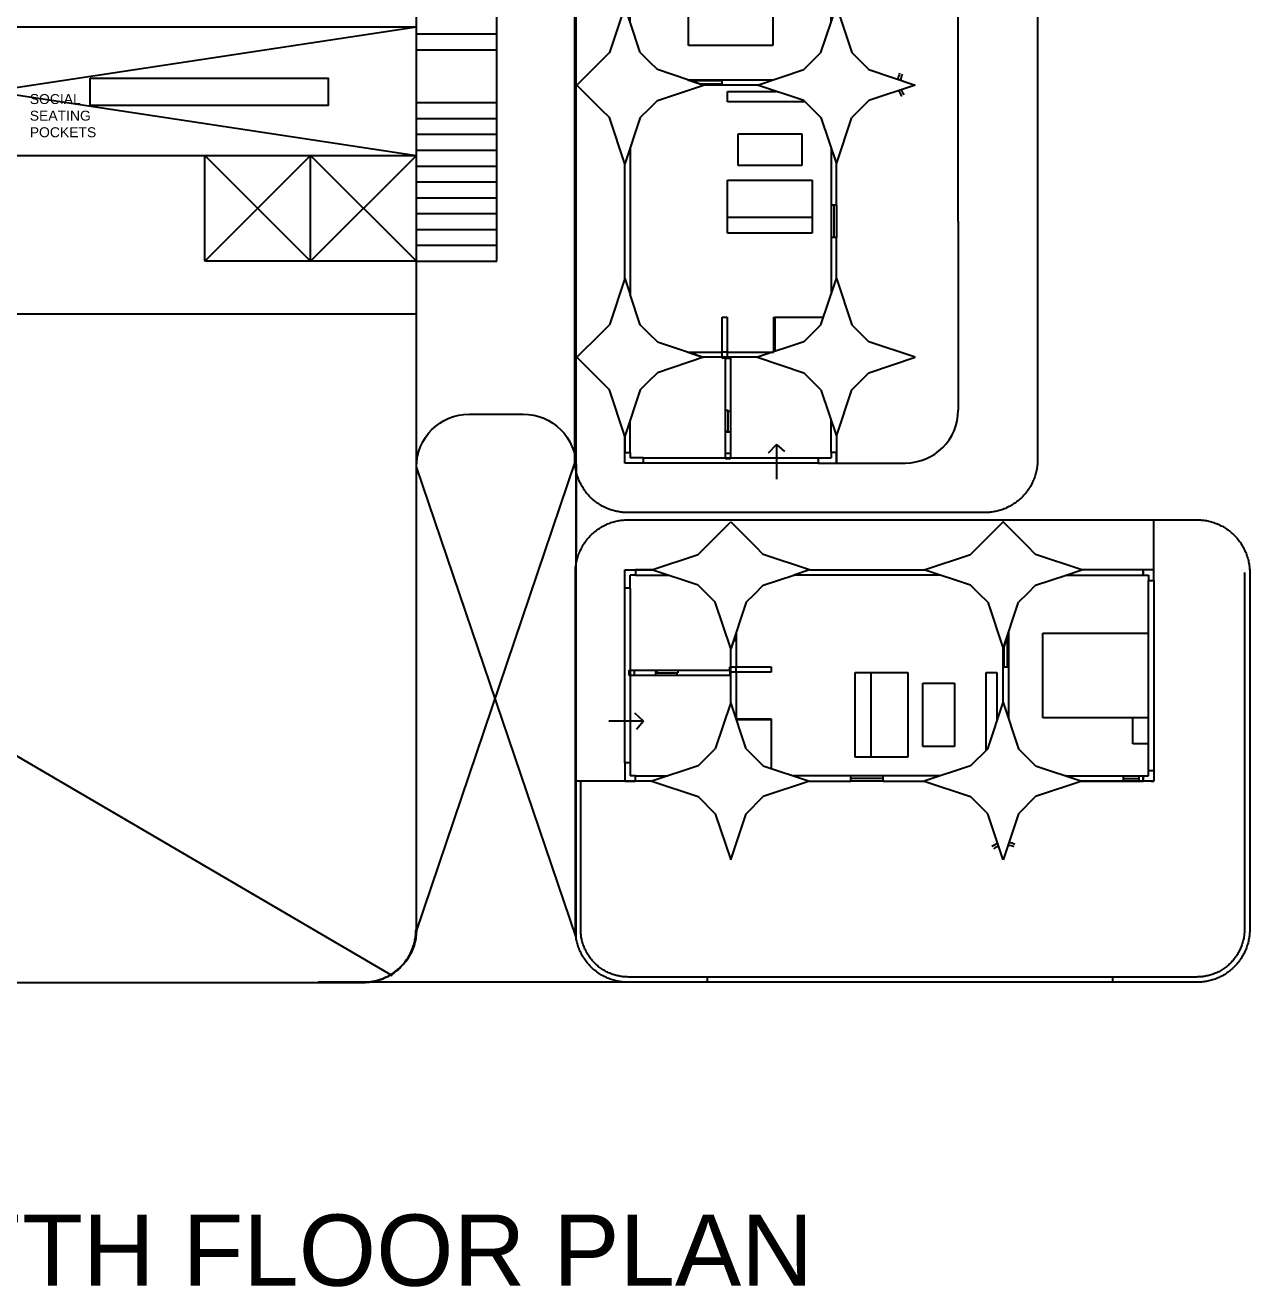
# Model space of a CAD drawing. Header units: metres. Extents: x -79796 to 428529, y -36333 to 94467.
# Drawn here: x 65612 to 88764, y -20671 to 3196 of the extents above; entities that cross this region are included whole.
import ezdxf

# ---------------------------------------------------------------- set-up
doc = ezdxf.new("R2010")
doc.units = ezdxf.units.M
for name, color, linetype, true_color in [('Make2D$Visible$ClippingPlaneIntersections$columns', 1, 'Continuous', 0xff0000), ('Make2D$Visible$ClippingPlaneIntersections$glasses', 4, 'Continuous', 0x00ffff), ('Make2D$Visible$Curves$balconies', 2, 'Continuous', 0xffff00), ('Make2D$Visible$Curves$floors', 3, 'Continuous', 0x00ff00), ('Make2D$Visible$Curves$glasses', 4, 'Continuous', 0x00ffff), ('slabs', 5, 'Continuous', 0x0000ff)]:
    doc.layers.add(name, color=color, linetype=linetype, true_color=true_color)
doc.layers.add('Make2D$Visible$ClippingPlaneIntersections$Default', color=7, linetype='Continuous')
doc.layers.add('Make2D$Visible$Curves$Default', color=7, linetype='Continuous')
doc.styles.add('Default', font='arial.ttf')

# ---------------------------------------------------------------- blocks, each defined once
blk = doc.blocks.new('1B2P-flat-2-flat-1')
at = {"color": 0, "linetype": 'ByBlock', "lineweight": -2}
for p, q in [((953416, 1572562), (954718, 1572562)), ((955718, 1567137), (955718, 1571562)), ((955718, 1567137), (955718, 1563562)), ((953416, 1562562), (954718, 1562562))]:
    blk.add_line(p, q, dxfattribs=at)
at = {"color": 0, "linetype": 'Continuous', "lineweight": -2}
for q in [(952125, 1562750), (952282, 1562255), (952436, 1562783)]:
    blk.add_line((952282, 1562912), q, dxfattribs=at)
at = {"color": 0, "linetype": 'ByBlock', "lineweight": -2}
for centre, start, end in [((954718, 1571562), 0, 90), ((954718, 1563562), 270, 0)]:
    blk.add_arc(centre, 1000, start, end, dxfattribs=at)
at = {"layer": 'Make2D$Visible$ClippingPlaneIntersections$columns'}
for p, q in [((949416, 1571202), (949124, 1570327)), ((949516, 1570902), (949416, 1571202)), ((953124, 1570327), (953416, 1571202)), ((953416, 1571202), (953707, 1570327)), ((949707, 1570327), (949516, 1570902)), ((948963, 1570165), (948509, 1569712)), ((949124, 1570327), (948963, 1570165)), ((949707, 1570327), (949869, 1570165)), ((949869, 1570165), (950031, 1570004)), ((953124, 1570327), (952801, 1570004)), ((953707, 1570327), (954031, 1570004)), ((950905, 1569712), (950031, 1570004)), ((951926, 1569712), (952801, 1570004)), ((954031, 1570004), (954905, 1569712)), ((948509, 1569712), (948963, 1569259)), ((950031, 1569420), (950905, 1569712)), ((952801, 1569420), (951926, 1569712)), ((954905, 1569712), (954031, 1569420)), ((948963, 1569259), (949124, 1569097)), ((949869, 1569259), (949707, 1569097)), ((950031, 1569420), (949869, 1569259)), ((952801, 1569420), (953124, 1569097)), ((954031, 1569420), (953707, 1569097)), ((949416, 1568222), (949124, 1569097)), ((949707, 1569097), (949416, 1568222)), ((953124, 1569097), (953416, 1568222)), ((953416, 1568222), (953707, 1569097)), ((949416, 1566052), (949124, 1565177)), ((953124, 1565177), (953416, 1566052)), ((953416, 1566052), (953707, 1565177)), ((949707, 1565177), (949516, 1565752)), ((948963, 1565015), (949124, 1565177)), ((949869, 1565015), (949707, 1565177)), ((952801, 1564854), (953124, 1565177)), ((954031, 1564854), (953707, 1565177)), ((948509, 1564562), (948963, 1565015)), ((950031, 1564854), (949869, 1565015)), ((950031, 1564854), (950905, 1564562)), ((952801, 1564854), (951926, 1564562)), ((954905, 1564562), (954031, 1564854)), ((948963, 1564109), (948509, 1564562)), ((950905, 1564562), (950031, 1564270)), ((951926, 1564562), (952801, 1564270)), ((954031, 1564270), (954905, 1564562)), ((949869, 1564109), (950031, 1564270)), ((953124, 1563947), (952801, 1564270)), ((953707, 1563947), (954031, 1564270)), ((949124, 1563947), (948963, 1564109)), ((949707, 1563947), (949869, 1564109)), ((949416, 1563072), (949124, 1563947)), ((949707, 1563947), (949416, 1563072)), ((953124, 1563947), (953416, 1563072)), ((953416, 1563072), (953707, 1563947))]:
    blk.add_line(p, q, dxfattribs=at)
at = {"layer": 'Make2D$Visible$ClippingPlaneIntersections$Default'}
for p, q in [((949415, 1572562), (949415, 1572362)), ((949616, 1572562), (949415, 1572562)), ((949616, 1572562), (953216, 1572562)), ((949616, 1572462), (949616, 1572562)), ((953216, 1572562), (953416, 1572562)), ((953216, 1572562), (953216, 1572462)), ((953416, 1572562), (953416, 1572362)), ((949415, 1572362), (949416, 1571201)), ((949516, 1572362), (949415, 1572362)), ((949415, 1572362), (949516, 1572362)), ((949516, 1572462), (949616, 1572462)), ((949516, 1572362), (949516, 1572462)), ((949516, 1570902), (949516, 1572362)), ((953216, 1572462), (949616, 1572462)), ((953316, 1572462), (953216, 1572462)), ((953316, 1572362), (953316, 1572462)), ((953416, 1572362), (953316, 1572362)), ((949516, 1570902), (949416, 1571201)), ((950605, 1569812), (952226, 1569812)), ((951926, 1569712), (950905, 1569712)), ((949516, 1568522), (949516, 1565752)), ((949416, 1568222), (949416, 1568222)), ((949416, 1566052), (949416, 1568222)), ((949416, 1566052), (949516, 1565752)), ((951253, 1565323), (951353, 1565323)), ((951253, 1564662), (951253, 1565323)), ((951353, 1565323), (951353, 1564662)), ((952233, 1565323), (952253, 1565323)), ((952233, 1564664), (952233, 1565323)), ((952253, 1565323), (952253, 1564671)), ((950605, 1564662), (951253, 1564662)), ((951926, 1564562), (950905, 1564562)), ((951353, 1564662), (951253, 1564662)), ((951316, 1562643), (951316, 1564543)), ((951316, 1564543), (951416, 1564543)), ((951353, 1564662), (952226, 1564662)), ((951416, 1564543), (951416, 1562643)), ((949516, 1563372), (949416, 1563072)), ((949516, 1562762), (949516, 1563372)), ((953316, 1562762), (953316, 1563372)), ((949416, 1563072), (949416, 1562762)), ((953416, 1563072), (953416, 1562762)), ((949416, 1562762), (949516, 1562762)), ((949416, 1562562), (949416, 1562762)), ((949762, 1562562), (949416, 1562562)), ((949516, 1562762), (949516, 1562662)), ((949762, 1562662), (949516, 1562662)), ((949762, 1562662), (949762, 1562562)), ((949762, 1562662), (953069, 1562662)), ((953069, 1562562), (949762, 1562562)), ((951416, 1562643), (951316, 1562643)), ((953069, 1562662), (953315, 1562662)), ((953069, 1562662), (953069, 1562562)), ((953069, 1562562), (953416, 1562562)), ((953315, 1562762), (953315, 1562662)), ((953416, 1562762), (953315, 1562762)), ((953416, 1562562), (953416, 1562762))]:
    blk.add_line(p, q, dxfattribs=at)
for centre, radius, start, end in [((995706, 1707272), 144670, 251.83543, 251.96286), ((995702, 1702109), 144656, 251.83538, 251.96287)]:
    blk.add_arc(centre, radius, start, end, dxfattribs=at)
at = {"layer": 'Make2D$Visible$ClippingPlaneIntersections$glasses'}
for p, q in [((953315, 1572281), (953315, 1572362)), ((953315, 1572362), (953416, 1572362)), ((953416, 1572362), (953416, 1572281)), ((953416, 1572281), (953315, 1572281)), ((953316, 1571982), (953316, 1572281)), ((953366, 1571982), (953366, 1572281)), ((953315, 1571982), (953416, 1571982)), ((953315, 1570902), (953315, 1571982)), ((953416, 1571982), (953416, 1571201)), ((953315, 1570902), (953416, 1571201)), ((953316, 1568522), (953316, 1567443)), ((953416, 1567443), (953416, 1568222)), ((953416, 1567443), (953316, 1567443)), ((953316, 1567443), (953316, 1566831)), ((953366, 1567443), (953366, 1566831)), ((953416, 1566831), (953316, 1566831)), ((953316, 1566831), (953316, 1565752)), ((953416, 1566052), (953416, 1566831))]:
    blk.add_line(p, q, dxfattribs=at)
at = {"layer": 'Make2D$Visible$Curves$balconies'}
for p, q in [((953416, 1572512), (953416, 1572562)), ((953416, 1572211), (953416, 1572362)), ((953416, 1571202), (953416, 1572211))]:
    blk.add_line(p, q, dxfattribs=at)
for radius, start, end in [(450, 156.3179, 171.6025), (400, 156.3179, 172.8729), (450, 198.9528, 214.5793), (400, 199.0174, 214.5793)]:
    blk.add_arc((955023, 1569755), radius, start, end, dxfattribs=at)
at = {"layer": 'Make2D$Visible$Curves$Default'}
for p, q in [((950616, 1570462), (950616, 1572462)), ((952216, 1572462), (952216, 1570462)), ((952709, 1572462), (952709, 1572167)), ((952709, 1572167), (952216, 1572167)), ((952216, 1570462), (950616, 1570462)), ((950753, 1569793), (950663, 1569793)), ((950753, 1569793), (950753, 1569812)), ((951253, 1569793), (950753, 1569793)), ((951253, 1569731), (950854, 1569731)), ((951253, 1569712), (951253, 1569812)), ((951359, 1569593), (952159, 1569593)), ((951359, 1569393), (951359, 1569593)), ((952159, 1569593), (952284, 1569593)), ((952829, 1569393), (951359, 1569393)), ((951559, 1568793), (952159, 1568793)), ((951559, 1568193), (951559, 1568793)), ((952159, 1568793), (952759, 1568793)), ((952759, 1568793), (952759, 1568193)), ((949516, 1568522), (949516, 1568522)), ((949416, 1568222), (949416, 1568222)), ((952759, 1568193), (951559, 1568193)), ((951359, 1567912), (952159, 1567912)), ((951359, 1567212), (951359, 1567912)), ((952159, 1567912), (952959, 1567912)), ((952959, 1567912), (952959, 1567212)), ((951359, 1567212), (952159, 1567212)), ((951359, 1566912), (951359, 1567212)), ((952159, 1567212), (952959, 1567212)), ((952959, 1567212), (952959, 1566912)), ((952959, 1566912), (951359, 1566912)), ((949416, 1566052), (949416, 1566052)), ((952253, 1565323), (953173, 1565323)), ((950753, 1564614), (950753, 1564662)), ((951253, 1564562), (951253, 1564662)), ((951253, 1564547), (951253, 1564562)), ((951253, 1564544), (951253, 1564547)), ((951253, 1564543), (951253, 1564544)), ((951253, 1564543), (951253, 1564543)), ((951316, 1564543), (951254, 1564543)), ((951353, 1564662), (951353, 1564543)), ((951316, 1563562), (951366, 1563562)), ((951366, 1563162), (951366, 1563562)), ((951366, 1563543), (951416, 1563543)), ((949416, 1563072), (949416, 1563072)), ((951316, 1563162), (951366, 1563162)), ((951416, 1563143), (951316, 1563143)), ((951366, 1563143), (951366, 1563162)), ((951416, 1562743), (951316, 1562743))]:
    blk.add_line(p, q, dxfattribs=at)
at = {"layer": 'Make2D$Visible$Curves$Default', "extrusion": (0, 0, -1)}
blk.add_arc((-951254, 1564546), 3.74, 260.1223, 280.933, dxfattribs=at)
at = {"layer": 'Make2D$Visible$Curves$floors'}
for p, q in [((953416, 1572362), (953416, 1571201)), ((953416, 1567443), (953416, 1566831)), ((949416, 1562562), (949416, 1563072)), ((953416, 1563072), (953416, 1562562))]:
    blk.add_line(p, q, dxfattribs=at)
at = {"layer": 'Make2D$Visible$Curves$glasses'}
for p, q in [((953416, 1571201), (953416, 1571201)), ((953315, 1570902), (953315, 1570900))]:
    blk.add_line(p, q, dxfattribs=at)
blk = doc.blocks.new('SLAB 1 B 2P-flat-2-flat-1')
at = {"layer": 'slabs'}
for points in [[(948470, 1572512), (948470, 1572534), (948471, 1572557), (948472, 1572579), (948474, 1572602), (948476, 1572625), (948479, 1572648), (948482, 1572671), (948486, 1572694), (948491, 1572717), (948496, 1572740), (948502, 1572764), (948508, 1572787), (948515, 1572810), (948523, 1572834), (948531, 1572857), (948540, 1572880), (948549, 1572903), (948559, 1572926), (948570, 1572949), (948581, 1572971), (948593, 1572994), (948606, 1573016), (948619, 1573038), (948633, 1573059), (948647, 1573080), (948662, 1573101), (948677, 1573122), (948693, 1573142), (948710, 1573162), (948727, 1573182), (948744, 1573201), (948763, 1573219), (948781, 1573237), (948800, 1573255), (948819, 1573272), (948839, 1573288), (948860, 1573304), (948880, 1573320), (948901, 1573335), (948922, 1573349), (948944, 1573363), (948966, 1573376), (948988, 1573388), (949010, 1573400), (949033, 1573412), (949056, 1573422), (949079, 1573432), (949102, 1573442), (949125, 1573451), (949148, 1573459), (949171, 1573466), (949194, 1573473), (949218, 1573480), (949241, 1573486), (949264, 1573491), (949288, 1573495), (949311, 1573499), (949334, 1573503), (949357, 1573506), (949380, 1573508), (949402, 1573510), (949425, 1573511), (949447, 1573512), (949470, 1573512)], [(949470, 1573512), (956220, 1573512)], [(956220, 1573512), (956242, 1573512), (956264, 1573511), (956287, 1573510), (956309, 1573508), (956332, 1573506), (956355, 1573503), (956378, 1573499), (956402, 1573495), (956425, 1573491), (956448, 1573486), (956471, 1573480), (956495, 1573473), (956518, 1573466), (956541, 1573459), (956565, 1573451), (956588, 1573442), (956611, 1573432), (956634, 1573422), (956656, 1573412), (956679, 1573400), (956701, 1573388), (956723, 1573376), (956745, 1573363), (956767, 1573349), (956788, 1573335), (956809, 1573320), (956830, 1573304), (956850, 1573288), (956870, 1573272), (956889, 1573255), (956908, 1573237), (956927, 1573219), (956945, 1573201), (956962, 1573182), (956979, 1573162), (956996, 1573142), (957012, 1573122), (957027, 1573101), (957042, 1573080), (957057, 1573059), (957070, 1573038), (957083, 1573016), (957096, 1572994), (957108, 1572971), (957119, 1572949), (957130, 1572926), (957140, 1572903), (957149, 1572880), (957158, 1572857), (957166, 1572834), (957174, 1572810), (957181, 1572787), (957187, 1572764), (957193, 1572740), (957198, 1572717), (957203, 1572694), (957207, 1572671), (957210, 1572648), (957213, 1572625), (957216, 1572602), (957217, 1572579), (957219, 1572557), (957219, 1572534), (957220, 1572512)], [(948470, 1561762), (948470, 1572512)], [(957220, 1572512), (957220, 1561762)], [(949470, 1560762), (949447, 1560762), (949425, 1560763), (949402, 1560764), (949380, 1560766), (949357, 1560768), (949334, 1560771), (949311, 1560775), (949288, 1560779), (949264, 1560783), (949241, 1560789), (949218, 1560794), (949194, 1560801), (949171, 1560808), (949148, 1560815), (949125, 1560823), (949102, 1560832), (949079, 1560842), (949056, 1560852), (949033, 1560862), (949010, 1560874), (948988, 1560886), (948966, 1560898), (948944, 1560911), (948922, 1560925), (948901, 1560939), (948880, 1560954), (948860, 1560970), (948839, 1560986), (948819, 1561002), (948800, 1561019), (948781, 1561037), (948763, 1561055), (948744, 1561073), (948727, 1561092), (948710, 1561112), (948693, 1561132), (948677, 1561152), (948662, 1561173), (948647, 1561194), (948633, 1561215), (948619, 1561236), (948606, 1561258), (948593, 1561280), (948581, 1561303), (948570, 1561325), (948559, 1561348), (948549, 1561371), (948540, 1561394), (948531, 1561417), (948523, 1561440), (948515, 1561464), (948508, 1561487), (948502, 1561510), (948496, 1561534), (948491, 1561557), (948486, 1561580), (948482, 1561603), (948479, 1561626), (948476, 1561649), (948474, 1561672), (948472, 1561695), (948471, 1561717), (948470, 1561740), (948470, 1561762)], [(957220, 1561762), (957219, 1561740), (957219, 1561717), (957217, 1561695), (957216, 1561672), (957213, 1561649), (957210, 1561626), (957207, 1561603), (957203, 1561580), (957198, 1561557), (957193, 1561534), (957187, 1561510), (957181, 1561487), (957174, 1561464), (957166, 1561440), (957158, 1561417), (957149, 1561394), (957140, 1561371), (957130, 1561348), (957119, 1561325), (957108, 1561303), (957096, 1561280), (957083, 1561258), (957070, 1561236), (957057, 1561215), (957042, 1561194), (957027, 1561173), (957012, 1561152), (956996, 1561132), (956979, 1561112), (956962, 1561092), (956945, 1561073), (956927, 1561055), (956908, 1561037), (956889, 1561019), (956870, 1561002), (956850, 1560986), (956830, 1560970), (956809, 1560954), (956788, 1560939), (956767, 1560925), (956745, 1560911), (956723, 1560898), (956701, 1560886), (956679, 1560874), (956656, 1560862), (956634, 1560852), (956611, 1560842), (956588, 1560832), (956565, 1560823), (956541, 1560815), (956518, 1560808), (956495, 1560801), (956471, 1560794), (956448, 1560789), (956425, 1560783), (956402, 1560779), (956378, 1560775), (956355, 1560771), (956332, 1560768), (956309, 1560766), (956287, 1560764), (956264, 1560763), (956242, 1560762), (956220, 1560762)], [(956220, 1560762), (949470, 1560762)]]:
    blk.add_lwpolyline(points, dxfattribs=at)
blk = doc.blocks.new('1B2P-flat-3-flat-2')
at = {"color": 0, "linetype": 'Continuous', "lineweight": -2}
for q in [(1562750, -952125), (1562255, -952282), (1562783, -952436)]:
    blk.add_line((1562912, -952282), q, dxfattribs=at)
at = {"layer": 'Make2D$Visible$ClippingPlaneIntersections$columns'}
for p, q in [((1564109, -948963), (1564562, -948509)), ((1564562, -948509), (1565015, -948963)), ((1569712, -948509), (1569259, -948963)), ((1570165, -948963), (1569712, -948509)), ((1563072, -949416), (1563947, -949124)), ((1563947, -949124), (1564109, -948963)), ((1565015, -948963), (1565177, -949124)), ((1566052, -949416), (1565177, -949124)), ((1568222, -949416), (1569097, -949124)), ((1569259, -948963), (1569097, -949124)), ((1570327, -949124), (1570165, -948963)), ((1571202, -949416), (1570327, -949124)), ((1563947, -949707), (1563072, -949416)), ((1565177, -949707), (1565752, -949516)), ((1569097, -949707), (1568222, -949416)), ((1570327, -949707), (1570902, -949516)), ((1570902, -949516), (1571202, -949416)), ((1563947, -949707), (1564109, -949869)), ((1564109, -949869), (1564270, -950031)), ((1564854, -950031), (1565015, -949869)), ((1565015, -949869), (1565177, -949707)), ((1569259, -949869), (1569097, -949707)), ((1569420, -950031), (1569259, -949869)), ((1570165, -949869), (1570004, -950031)), ((1570327, -949707), (1570165, -949869)), ((1564562, -950905), (1564270, -950031)), ((1564854, -950031), (1564562, -950905)), ((1569420, -950031), (1569712, -950905)), ((1569712, -950905), (1570004, -950031)), ((1564562, -951926), (1564270, -952801)), ((1564854, -952801), (1564562, -951926)), ((1569420, -952801), (1569712, -951926)), ((1569712, -951926), (1570004, -952801)), ((1563947, -953124), (1564270, -952801)), ((1564854, -952801), (1565177, -953124)), ((1569420, -952801), (1569097, -953124)), ((1570327, -953124), (1570004, -952801)), ((1563947, -953124), (1563072, -953416)), ((1565177, -953124), (1566052, -953416)), ((1569097, -953124), (1568222, -953416)), ((1570327, -953124), (1571202, -953416)), ((1563072, -953416), (1563947, -953707)), ((1566052, -953416), (1565177, -953707)), ((1568222, -953416), (1569097, -953707)), ((1571202, -953416), (1570327, -953707)), ((1563947, -953707), (1564270, -954031)), ((1564854, -954031), (1565177, -953707)), ((1569420, -954031), (1569097, -953707)), ((1570327, -953707), (1570004, -954031)), ((1564270, -954031), (1564562, -954905)), ((1564562, -954905), (1564854, -954031)), ((1569712, -954905), (1569420, -954031)), ((1570004, -954031), (1569712, -954905))]:
    blk.add_line(p, q, dxfattribs=at)
at = {"layer": 'Make2D$Visible$ClippingPlaneIntersections$Default'}
for p, q in [((1562562, -949416), (1562762, -949416)), ((1562562, -949762), (1562562, -949416)), ((1562662, -949762), (1562662, -949516)), ((1562762, -949516), (1562662, -949516)), ((1562762, -949416), (1562762, -949516)), ((1563072, -949416), (1562762, -949416)), ((1562762, -949516), (1563372, -949516)), ((1563372, -949516), (1563072, -949416)), ((1566052, -949416), (1565752, -949516)), ((1568522, -949516), (1565752, -949516)), ((1566052, -949416), (1568222, -949416)), ((1568222, -949416), (1568222, -949416)), ((1570902, -949516), (1571201, -949416)), ((1570902, -949516), (1572362, -949516)), ((1572362, -949415), (1571201, -949416)), ((1572362, -949516), (1572362, -949415)), ((1572362, -949415), (1572362, -949516)), ((1572562, -949415), (1572362, -949415)), ((1572362, -949516), (1572462, -949516)), ((1572462, -949516), (1572462, -949616)), ((1572462, -953216), (1572462, -949616)), ((1572462, -949616), (1572562, -949616)), ((1572562, -949616), (1572562, -949415)), ((1572562, -949616), (1572562, -953216)), ((1562662, -949762), (1562562, -949762)), ((1562562, -953069), (1562562, -949762)), ((1562662, -949762), (1562662, -953069)), ((1564662, -950605), (1564662, -951253)), ((1569812, -950605), (1569812, -952226)), ((1564562, -951926), (1564562, -950905)), ((1569712, -951926), (1569712, -950905)), ((1564662, -951253), (1565323, -951253)), ((1564662, -951353), (1564662, -951253)), ((1565323, -951253), (1565323, -951353)), ((1562643, -951316), (1564543, -951316)), ((1562643, -951416), (1562643, -951316)), ((1564543, -951416), (1562643, -951416)), ((1564543, -951316), (1564543, -951416)), ((1564662, -951353), (1564662, -952226)), ((1565323, -951353), (1564662, -951353)), ((1564664, -952233), (1565323, -952233)), ((1565323, -952253), (1564671, -952253)), ((1565323, -952233), (1565323, -952253)), ((1562562, -953069), (1562562, -953416)), ((1562662, -953069), (1562562, -953069)), ((1562662, -953069), (1562662, -953315)), ((1572462, -953316), (1572462, -953216)), ((1572562, -953216), (1572462, -953216)), ((1572562, -953216), (1572562, -953416)), ((1562562, -953416), (1562762, -953416)), ((1562762, -953315), (1562662, -953315)), ((1562762, -953416), (1562762, -953315)), ((1562762, -953316), (1563372, -953316)), ((1563072, -953416), (1562762, -953416)), ((1572362, -953316), (1572462, -953316)), ((1572362, -953416), (1572362, -953316)), ((1572562, -953416), (1572362, -953416))]:
    blk.add_line(p, q, dxfattribs=at)
for centre, radius, start, end in [((1702109, -995702), 144656, 161.83538, 161.96287), ((1707272, -995706), 144670, 161.83543, 161.96286)]:
    blk.add_arc(centre, radius, start, end, dxfattribs=at)
at = {"layer": 'Make2D$Visible$ClippingPlaneIntersections$glasses'}
for p, q in [((1566831, -953316), (1565752, -953316)), ((1566052, -953416), (1566831, -953416)), ((1566831, -953416), (1566831, -953316)), ((1567443, -953316), (1566831, -953316)), ((1567443, -953366), (1566831, -953366)), ((1567443, -953416), (1567443, -953316)), ((1568522, -953316), (1567443, -953316)), ((1567443, -953416), (1568222, -953416)), ((1570902, -953315), (1571982, -953315)), ((1570902, -953315), (1571201, -953416)), ((1571982, -953416), (1571201, -953416)), ((1571982, -953315), (1571982, -953416)), ((1571982, -953316), (1572281, -953316)), ((1571982, -953366), (1572281, -953366)), ((1572281, -953416), (1572281, -953315)), ((1572281, -953315), (1572362, -953315)), ((1572362, -953416), (1572281, -953416)), ((1572362, -953315), (1572362, -953416))]:
    blk.add_line(p, q, dxfattribs=at)
at = {"layer": 'Make2D$Visible$Curves$balconies'}
for p, q in [((1571202, -953416), (1572211, -953416)), ((1572211, -953416), (1572362, -953416)), ((1572512, -953416), (1572562, -953416))]:
    blk.add_line(p, q, dxfattribs=at)
for radius, start, end in [(450, 108.9528, 124.5793), (400, 109.0174, 124.5793), (400, 66.3179, 82.8729), (450, 66.3179, 81.6025)]:
    blk.add_arc((1569755, -955023), radius, start, end, dxfattribs=at)
at = {"layer": 'Make2D$Visible$Curves$Default'}
for p, q in [((1563072, -949416), (1563072, -949416)), ((1566052, -949416), (1566052, -949416)), ((1568222, -949416), (1568222, -949416)), ((1568522, -949516), (1568522, -949516)), ((1564614, -950753), (1564662, -950753)), ((1569793, -950753), (1569793, -950663)), ((1569793, -951253), (1569793, -950753)), ((1569793, -950753), (1569812, -950753)), ((1570462, -950616), (1572462, -950616)), ((1570462, -952216), (1570462, -950616)), ((1569731, -951253), (1569731, -950854)), ((1564543, -951253), (1564543, -951253)), ((1564543, -951253), (1564544, -951253)), ((1564543, -951316), (1564543, -951254)), ((1564544, -951253), (1564547, -951253)), ((1564547, -951253), (1564562, -951253)), ((1564562, -951253), (1564662, -951253)), ((1569712, -951253), (1569812, -951253)), ((1562743, -951416), (1562743, -951316)), ((1563143, -951416), (1563143, -951316)), ((1563143, -951366), (1563162, -951366)), ((1563162, -951316), (1563162, -951366)), ((1563162, -951366), (1563562, -951366)), ((1563543, -951366), (1563543, -951416)), ((1563562, -951316), (1563562, -951366)), ((1564662, -951353), (1564543, -951353)), ((1566912, -951359), (1567212, -951359)), ((1566912, -952959), (1566912, -951359)), ((1567212, -951359), (1567912, -951359)), ((1567212, -951359), (1567212, -952159)), ((1567912, -951359), (1567912, -952159)), ((1569393, -951359), (1569593, -951359)), ((1569393, -952829), (1569393, -951359)), ((1569593, -951359), (1569593, -952159)), ((1568193, -951559), (1568793, -951559)), ((1568193, -952759), (1568193, -951559)), ((1568793, -951559), (1568793, -952159)), ((1565323, -952253), (1565323, -953173)), ((1567212, -952159), (1567212, -952959)), ((1567912, -952159), (1567912, -952959)), ((1568793, -952159), (1568793, -952759)), ((1569593, -952159), (1569593, -952284)), ((1572462, -952216), (1570462, -952216)), ((1572167, -952709), (1572167, -952216)), ((1572462, -952709), (1572167, -952709)), ((1567212, -952959), (1566912, -952959)), ((1567912, -952959), (1567212, -952959)), ((1568793, -952759), (1568193, -952759))]:
    blk.add_line(p, q, dxfattribs=at)
at = {"layer": 'Make2D$Visible$Curves$Default', "extrusion": (0, 0, -1)}
blk.add_arc((-1564546, -951254), 3.74, 350.1223, 10.933, dxfattribs=at)
at = {"layer": 'Make2D$Visible$Curves$floors'}
for p, q in [((1562562, -949416), (1563072, -949416)), ((1563072, -953416), (1562562, -953416)), ((1567443, -953416), (1566831, -953416)), ((1572362, -953416), (1571201, -953416))]:
    blk.add_line(p, q, dxfattribs=at)
at = {"layer": 'Make2D$Visible$Curves$glasses'}
for p, q in [((1570902, -953315), (1570900, -953315)), ((1571201, -953416), (1571201, -953416))]:
    blk.add_line(p, q, dxfattribs=at)
blk = doc.blocks.new('SLAB 1 B 2P-flat-3-flat-2')
at = {"color": 0, "linetype": 'ByBlock', "lineweight": -2}
for p, q in [((1571699, -949415), (1571699, -948470)), ((1561699, -953416), (1560762, -953416)), ((1563250, -957120), (1563250, -957220)), ((1570919, -957120), (1570919, -957220))]:
    blk.add_line(p, q, dxfattribs=at)
at = {"layer": 'slabs'}
for points in [[(1560762, -949470), (1560762, -949447), (1560763, -949425), (1560764, -949402), (1560766, -949380), (1560768, -949357), (1560771, -949334), (1560775, -949311), (1560779, -949288), (1560783, -949264), (1560789, -949241), (1560794, -949218), (1560801, -949194), (1560808, -949171), (1560815, -949148), (1560823, -949125), (1560832, -949102), (1560842, -949079), (1560852, -949056), (1560862, -949033), (1560874, -949010), (1560886, -948988), (1560898, -948966), (1560911, -948944), (1560925, -948922), (1560939, -948901), (1560954, -948880), (1560970, -948860), (1560986, -948839), (1561002, -948819), (1561019, -948800), (1561037, -948781), (1561055, -948763), (1561073, -948744), (1561092, -948727), (1561112, -948710), (1561132, -948693), (1561152, -948677), (1561173, -948662), (1561194, -948647), (1561215, -948633), (1561236, -948619), (1561258, -948606), (1561280, -948593), (1561303, -948581), (1561325, -948570), (1561348, -948559), (1561371, -948549), (1561394, -948540), (1561417, -948531), (1561440, -948523), (1561464, -948515), (1561487, -948508), (1561510, -948502), (1561534, -948496), (1561557, -948491), (1561580, -948486), (1561603, -948482), (1561626, -948479), (1561649, -948476), (1561672, -948474), (1561695, -948472), (1561717, -948471), (1561740, -948470), (1561762, -948470)], [(1561762, -948470), (1572512, -948470)], [(1572512, -948470), (1572534, -948470), (1572557, -948471), (1572579, -948472), (1572602, -948474), (1572625, -948476), (1572648, -948479), (1572671, -948482), (1572694, -948486), (1572717, -948491), (1572740, -948496), (1572764, -948502), (1572787, -948508), (1572810, -948515), (1572834, -948523), (1572857, -948531), (1572880, -948540), (1572903, -948549), (1572926, -948559), (1572949, -948570), (1572971, -948581), (1572994, -948593), (1573016, -948606), (1573038, -948619), (1573059, -948633), (1573080, -948647), (1573101, -948662), (1573122, -948677), (1573142, -948693), (1573162, -948710), (1573182, -948727), (1573201, -948744), (1573219, -948763), (1573237, -948781), (1573255, -948800), (1573272, -948819), (1573288, -948839), (1573304, -948860), (1573320, -948880), (1573335, -948901), (1573349, -948922), (1573363, -948944), (1573376, -948966), (1573388, -948988), (1573400, -949010), (1573412, -949033), (1573422, -949056), (1573432, -949079), (1573442, -949102), (1573451, -949125), (1573459, -949148), (1573466, -949171), (1573473, -949194), (1573480, -949218), (1573486, -949241), (1573491, -949264), (1573495, -949288), (1573499, -949311), (1573503, -949334), (1573506, -949357), (1573508, -949380), (1573510, -949402), (1573511, -949425), (1573512, -949447), (1573512, -949470)], [(1560762, -956220), (1560762, -949470)], [(1573412, -949470), (1573412, -956220)], [(1573512, -949470), (1573512, -956220)], [(1560862, -956220), (1560862, -953416)], [(1561762, -957220), (1561740, -957219), (1561717, -957219), (1561695, -957217), (1561672, -957216), (1561649, -957213), (1561626, -957210), (1561603, -957207), (1561580, -957203), (1561557, -957198), (1561534, -957193), (1561510, -957187), (1561487, -957181), (1561464, -957174), (1561440, -957166), (1561417, -957158), (1561394, -957149), (1561371, -957140), (1561348, -957130), (1561325, -957119), (1561303, -957108), (1561280, -957096), (1561258, -957083), (1561236, -957070), (1561215, -957057), (1561194, -957042), (1561173, -957027), (1561152, -957012), (1561132, -956996), (1561112, -956979), (1561092, -956962), (1561073, -956945), (1561055, -956927), (1561037, -956908), (1561019, -956889), (1561002, -956870), (1560986, -956850), (1560970, -956830), (1560954, -956809), (1560939, -956788), (1560925, -956767), (1560911, -956745), (1560898, -956723), (1560886, -956701), (1560874, -956679), (1560862, -956656), (1560852, -956634), (1560842, -956611), (1560832, -956588), (1560823, -956565), (1560815, -956541), (1560808, -956518), (1560801, -956495), (1560794, -956471), (1560789, -956448), (1560783, -956425), (1560779, -956402), (1560775, -956378), (1560771, -956355), (1560768, -956332), (1560766, -956309), (1560764, -956287), (1560763, -956264), (1560762, -956242), (1560762, -956220)], [(1561763, -957120), (1561742, -957119), (1561722, -957119), (1561702, -957118), (1561681, -957116), (1561661, -957114), (1561640, -957111), (1561619, -957108), (1561598, -957105), (1561577, -957100), (1561556, -957096), (1561535, -957091), (1561514, -957085), (1561493, -957079), (1561472, -957072), (1561452, -957064), (1561431, -957056), (1561410, -957048), (1561389, -957039), (1561369, -957029), (1561349, -957019), (1561329, -957008), (1561309, -956997), (1561289, -956985), (1561270, -956973), (1561250, -956960), (1561232, -956947), (1561213, -956933), (1561195, -956918), (1561177, -956903), (1561159, -956888), (1561142, -956872), (1561126, -956856), (1561109, -956839), (1561094, -956822), (1561078, -956805), (1561063, -956787), (1561049, -956769), (1561035, -956750), (1561022, -956731), (1561009, -956712), (1560996, -956693), (1560985, -956673), (1560973, -956653), (1560963, -956633), (1560952, -956613), (1560943, -956592), (1560934, -956572), (1560925, -956551), (1560917, -956530), (1560910, -956509), (1560903, -956488), (1560897, -956467), (1560891, -956446), (1560886, -956425), (1560881, -956404), (1560877, -956383), (1560873, -956363), (1560870, -956342), (1560868, -956321), (1560866, -956300), (1560864, -956280), (1560863, -956260), (1560862, -956240), (1560862, -956219)], [(1573412, -956219), (1573412, -956240), (1573411, -956260), (1573410, -956280), (1573408, -956300), (1573406, -956321), (1573404, -956342), (1573401, -956363), (1573397, -956383), (1573393, -956404), (1573388, -956425), (1573383, -956446), (1573377, -956467), (1573371, -956488), (1573364, -956509), (1573357, -956530), (1573349, -956551), (1573340, -956572), (1573331, -956592), (1573322, -956613), (1573311, -956633), (1573301, -956653), (1573289, -956673), (1573278, -956693), (1573265, -956712), (1573252, -956731), (1573239, -956750), (1573225, -956769), (1573211, -956787), (1573196, -956805), (1573180, -956822), (1573165, -956839), (1573148, -956856), (1573132, -956872), (1573115, -956888), (1573097, -956903), (1573079, -956918), (1573061, -956933), (1573042, -956947), (1573024, -956960), (1573004, -956973), (1572985, -956985), (1572965, -956997), (1572945, -957008), (1572925, -957019), (1572905, -957029), (1572885, -957039), (1572864, -957048), (1572843, -957056), (1572822, -957064), (1572802, -957072), (1572781, -957079), (1572760, -957085), (1572739, -957091), (1572718, -957096), (1572697, -957100), (1572676, -957105), (1572655, -957108), (1572634, -957111), (1572613, -957114), (1572593, -957116), (1572572, -957118), (1572552, -957119), (1572532, -957119), (1572511, -957120)], [(1573512, -956220), (1573512, -956242), (1573511, -956264), (1573510, -956287), (1573508, -956309), (1573506, -956332), (1573503, -956355), (1573499, -956378), (1573495, -956402), (1573491, -956425), (1573486, -956448), (1573480, -956471), (1573473, -956495), (1573466, -956518), (1573459, -956541), (1573451, -956565), (1573442, -956588), (1573432, -956611), (1573422, -956634), (1573412, -956656), (1573400, -956679), (1573388, -956701), (1573376, -956723), (1573363, -956745), (1573349, -956767), (1573335, -956788), (1573320, -956809), (1573304, -956830), (1573288, -956850), (1573272, -956870), (1573255, -956889), (1573237, -956908), (1573219, -956927), (1573201, -956945), (1573182, -956962), (1573162, -956979), (1573142, -956996), (1573122, -957012), (1573101, -957027), (1573080, -957042), (1573059, -957057), (1573038, -957070), (1573016, -957083), (1572994, -957096), (1572971, -957108), (1572949, -957119), (1572926, -957130), (1572903, -957140), (1572880, -957149), (1572857, -957158), (1572834, -957166), (1572810, -957174), (1572787, -957181), (1572764, -957187), (1572740, -957193), (1572717, -957198), (1572694, -957203), (1572671, -957207), (1572648, -957210), (1572625, -957213), (1572602, -957216), (1572579, -957217), (1572557, -957219), (1572534, -957219), (1572512, -957220)], [(1572512, -957120), (1561762, -957120)], [(1572512, -957220), (1561762, -957220)]]:
    blk.add_lwpolyline(points, dxfattribs=at)

msp = doc.modelspace()

# ---------------------------------------------------------------- linework, layer by layer
for p, q in [((73009, -13912), (73009, 18207)), ((76027, -14069), (76027, 18107)), ((74527, -1268), (74527, 7332)), ((73008, 3156), (57012, 732)), ((57012, 3156), (73008, 732)), ((73008, 3032), (74527, 3032)), ((73008, 2732), (74527, 2732)), ((73008, 1732), (74527, 1732)), ((73008, 1432), (74527, 1432)), ((45424, 1092), (72548, -14782)), ((73008, 1132), (74527, 1132)), ((69008, -1268), (69008, 732)), ((71008, 732), (69008, -1268)), ((69008, 732), (71008, -1268)), ((73008, 732), (71008, -1268)), ((71008, 732), (73008, -1268)), ((71008, -1268), (71008, 732)), ((73008, 832), (74527, 832)), ((73008, 532), (74527, 532)), ((73008, 232), (74527, 232)), ((73008, -68), (74527, -68)), ((73008, -368), (74527, -368)), ((73008, -668), (74527, -668)), ((73008, -968), (74527, -968)), ((73008, -1268), (69008, -1268)), ((73008, -1268), (74527, -1268)), ((74009, -4161), (75027, -4161)), ((76003, -5069), (72998, -13961)), ((76025, -14058), (73009, -5161)), ((73009, -6766), (73009, -5161)), ((76027, -5161), (76027, -6766)), ((69321, -14912), (69321, -14912)), ((77457, -14910), (71148, -14910))]:
    msp.add_line(p, q)
msp.add_lwpolyline([(73008, 3156), (57012, 3156), (57012, 732), (73008, 732)], close=True)
at = {"color": 251, "true_color": 0x636466}
msp.add_lwpolyline([(66841, 2195), (71339, 2195), (71339, 1679), (66841, 1679)], close=True, dxfattribs=at)
msp.add_lwpolyline([(58554, -14912), (72043, -14912)])
at = {"extrusion": (0, 0, -1)}
for centre, start, end in [((-74009, -5161), 0, 90), ((-75027, -5161), 90, 180)]:
    msp.add_arc(centre, 1000, start, end, dxfattribs=at)
at = {"layer": 'slabs'}
for p, q in [((72985, -14083), (72989, -14059)), ((72989, -14059), (72992, -14035)), ((72992, -14035), (72995, -14010)), ((72999, -14048), (72994, -14082)), ((72999, -14048), (72994, -14082)), ((72995, -14010), (72997, -13986)), ((72997, -13986), (72998, -13961)), ((72998, -13961), (72999, -13937)), ((72999, -13937), (73000, -13912)), ((73003, -14014), (72999, -14048)), ((73003, -14014), (72999, -14048)), ((73006, -13980), (73003, -14014)), ((73006, -13980), (73003, -14014)), ((73008, -13946), (73006, -13980)), ((73008, -13946), (73006, -13980)), ((73009, -13912), (73008, -13946)), ((73009, -13912), (73008, -13946)), ((72903, -14340), (72914, -14317)), ((72926, -14311), (72912, -14342)), ((72926, -14311), (72912, -14342)), ((72914, -14317), (72923, -14295)), ((72923, -14295), (72932, -14272)), ((72939, -14279), (72926, -14311)), ((72939, -14279), (72926, -14311)), ((72932, -14272), (72941, -14249)), ((72951, -14247), (72939, -14279)), ((72951, -14247), (72939, -14279)), ((72941, -14249), (72949, -14226)), ((72949, -14226), (72956, -14202)), ((72962, -14215), (72951, -14247)), ((72962, -14215), (72951, -14247)), ((72956, -14202), (72963, -14179)), ((72972, -14182), (72962, -14215)), ((72972, -14182), (72962, -14215)), ((72963, -14179), (72970, -14155)), ((72970, -14155), (72975, -14131)), ((72980, -14149), (72972, -14182)), ((72980, -14149), (72972, -14182)), ((72975, -14131), (72980, -14107)), ((72980, -14107), (72985, -14083)), ((72988, -14116), (72980, -14149)), ((72988, -14116), (72980, -14149)), ((72994, -14082), (72988, -14116)), ((72994, -14082), (72988, -14116)), ((72757, -14565), (72773, -14546)), ((72784, -14543), (72762, -14569)), ((72784, -14543), (72762, -14569)), ((72773, -14546), (72788, -14527)), ((72805, -14516), (72784, -14543)), ((72805, -14516), (72784, -14543)), ((72788, -14527), (72803, -14508)), ((72803, -14508), (72817, -14488)), ((72826, -14489), (72805, -14516)), ((72826, -14489), (72805, -14516)), ((72817, -14488), (72831, -14468)), ((72845, -14461), (72826, -14489)), ((72845, -14461), (72826, -14489)), ((72831, -14468), (72844, -14447)), ((72844, -14447), (72857, -14426)), ((72863, -14432), (72845, -14461)), ((72863, -14432), (72845, -14461)), ((72857, -14426), (72869, -14405)), ((72880, -14402), (72863, -14432)), ((72880, -14402), (72863, -14432)), ((72869, -14405), (72881, -14384)), ((72896, -14372), (72880, -14402)), ((72896, -14372), (72880, -14402)), ((72881, -14384), (72893, -14362)), ((72893, -14362), (72903, -14340)), ((72912, -14342), (72896, -14372)), ((72912, -14342), (72896, -14372)), ((72449, -14805), (72471, -14794)), ((72499, -14784), (72469, -14800)), ((72499, -14784), (72469, -14800)), ((72471, -14794), (72492, -14782)), ((72492, -14782), (72514, -14770)), ((72528, -14767), (72499, -14784)), ((72528, -14767), (72499, -14784)), ((72514, -14770), (72534, -14757)), ((72557, -14748), (72528, -14767)), ((72557, -14748), (72528, -14767)), ((72534, -14757), (72555, -14743)), ((72555, -14743), (72575, -14730)), ((72585, -14729), (72557, -14748)), ((72585, -14729), (72557, -14748)), ((72575, -14730), (72595, -14715)), ((72613, -14709), (72585, -14729)), ((72613, -14709), (72585, -14729)), ((72595, -14715), (72615, -14700)), ((72640, -14688), (72613, -14709)), ((72640, -14688), (72613, -14709)), ((72615, -14700), (72634, -14685)), ((72634, -14685), (72653, -14669)), ((72666, -14666), (72640, -14688)), ((72666, -14666), (72640, -14688)), ((72653, -14669), (72671, -14653)), ((72691, -14643), (72666, -14666)), ((72691, -14643), (72666, -14666)), ((72671, -14653), (72689, -14636)), ((72689, -14636), (72707, -14619)), ((72716, -14619), (72691, -14643)), ((72716, -14619), (72691, -14643)), ((72707, -14619), (72724, -14602)), ((72739, -14595), (72716, -14619)), ((72739, -14595), (72716, -14619)), ((72724, -14602), (72740, -14584)), ((72762, -14569), (72739, -14595)), ((72762, -14569), (72739, -14595)), ((72740, -14584), (72757, -14565)), ((58554, -14912), (72009, -14912)), ((72000, -14912), (72024, -14912)), ((72043, -14912), (72009, -14912)), ((72043, -14912), (72009, -14912)), ((72024, -14912), (72049, -14911)), ((72077, -14910), (72043, -14912)), ((72077, -14910), (72043, -14912)), ((72049, -14911), (72073, -14909)), ((72073, -14909), (72098, -14907)), ((72111, -14907), (72077, -14910)), ((72111, -14907), (72077, -14910)), ((72098, -14907), (72122, -14905)), ((72145, -14903), (72111, -14907)), ((72145, -14903), (72111, -14907)), ((72122, -14905), (72146, -14901)), ((72178, -14898), (72145, -14903)), ((72178, -14898), (72145, -14903)), ((72146, -14901), (72170, -14897)), ((72170, -14897), (72195, -14893)), ((72212, -14891), (72178, -14898)), ((72212, -14891), (72178, -14898)), ((72195, -14893), (72219, -14888)), ((72245, -14884), (72212, -14891)), ((72245, -14884), (72212, -14891)), ((72219, -14888), (72242, -14882)), ((72242, -14882), (72266, -14876)), ((72278, -14875), (72245, -14884)), ((72278, -14875), (72245, -14884)), ((72266, -14876), (72290, -14869)), ((72311, -14865), (72278, -14875)), ((72311, -14865), (72278, -14875)), ((72290, -14869), (72313, -14862)), ((72343, -14855), (72311, -14865)), ((72343, -14855), (72311, -14865)), ((72313, -14862), (72336, -14854)), ((72336, -14854), (72359, -14845)), ((72375, -14843), (72343, -14855)), ((72375, -14843), (72343, -14855)), ((72359, -14845), (72382, -14836)), ((72407, -14829), (72375, -14843)), ((72407, -14829), (72375, -14843)), ((72382, -14836), (72405, -14826)), ((72405, -14826), (72427, -14816)), ((72438, -14815), (72407, -14829)), ((72438, -14815), (72407, -14829)), ((72427, -14816), (72449, -14805)), ((72469, -14800), (72438, -14815)), ((72469, -14800), (72438, -14815))]:
    msp.add_line(p, q, dxfattribs=at)
for points in [[(65286, -2262), (73008, -2262)], [(73009, -13912), (73008, -2262)], [(72009, -14912), (72043, -14912), (72077, -14910), (72111, -14907), (72145, -14903), (72178, -14898), (72212, -14891), (72245, -14884), (72278, -14875), (72311, -14865), (72343, -14855), (72375, -14843), (72407, -14829), (72438, -14815), (72469, -14800), (72499, -14784), (72528, -14767), (72557, -14748), (72585, -14729), (72613, -14709), (72640, -14688), (72666, -14666), (72691, -14643), (72716, -14619), (72739, -14595), (72762, -14569), (72784, -14543), (72805, -14516), (72826, -14489), (72845, -14461), (72863, -14432), (72880, -14402), (72896, -14372), (72912, -14342), (72926, -14311), (72939, -14279), (72951, -14247), (72962, -14215), (72972, -14182), (72980, -14149), (72988, -14116), (72994, -14082), (72999, -14048), (73003, -14014), (73006, -13980), (73008, -13946), (73009, -13912)]]:
    msp.add_lwpolyline(points, dxfattribs=at)

# ---------------------------------------------------------------- block references
for name, p in [('SLAB 1 B 2P-flat-2-flat-1', (-872467, -1566786)), ('1B2P-flat-2-flat-1', (-872467, -1567649)), ('SLAB 1 B 2P-flat-3-flat-2', (-1484748, 942309)), ('1B2P-flat-3-flat-2', (-1485611, 942309))]:
    msp.add_blockref(name, p)

# ---------------------------------------------------------------- texts
at = {"color": 251, "true_color": 0x636466, "insert": (65697, 1893), "char_height": 188.26, "width": 2854.63, "attachment_point": 1, "style": 'Default'}
msp.add_mtext('{\\fArial;SOCIAL}\\P{\\fArial;SEATING}\\P{\\fArial;POCKETS}', dxfattribs=at)
at = {"insert": (49868, -19304), "char_height": 1347.61, "width": 63396.05, "attachment_point": 1, "style": 'Default'}
msp.add_mtext('FOURTH AND FIFTH FLOOR PLAN', dxfattribs=at)

doc.saveas('drawing.dxf')
